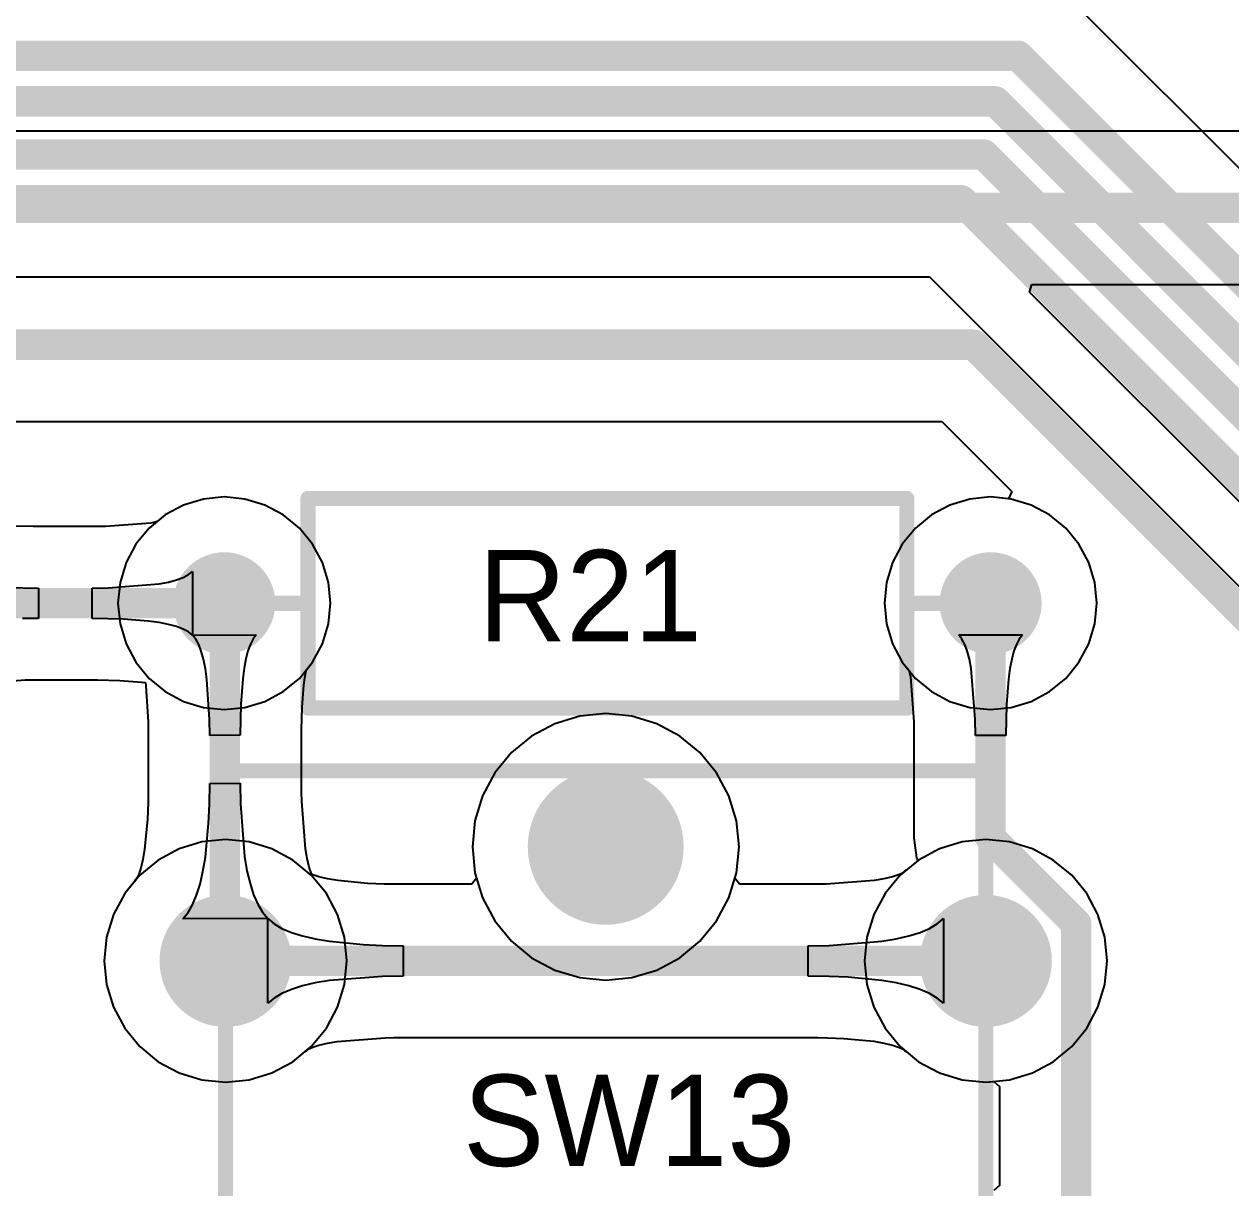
# Model space of a CAD drawing. Header units: millimetres. Extents: x 0 to 140, y 0 to 130.
# Drawn here: x 87.41 to 107.57, y 61.61 to 81.05 of the extents above; entities that cross this region are included whole.
import ezdxf

# ---------------------------------------------------------------- set-up
doc = ezdxf.new("R2010")
doc.units = ezdxf.units.MM
for name, color, linetype in [('BottomLayer', 5, 'Continuous'), ('BottomSolder', 6, 'Continuous'), ('MultiLayer', 9, 'Continuous'), ('PadHoleLayer', 156, 'Continuous'), ('TopLayer', 1, 'Continuous'), ('TopOverlay', 2, 'Continuous'), ('TopSolder', 216, 'Continuous')]:
    doc.layers.add(name, color=color, linetype=linetype)

msp = doc.modelspace()

# ---------------------------------------------------------------- hatches: boundary and pattern name
at = {"layer": 'BottomLayer'}
h = msp.add_hatch(color=5, dxfattribs=at)
edge = h.paths.add_edge_path()
edge.add_arc((90.755, 71.374), 0.75, 0, 360)
h = msp.add_hatch(color=5, dxfattribs=at)
edge = h.paths.add_edge_path()
edge.add_arc((103.555, 71.374), 0.75, 0, 360)
h = msp.add_hatch(color=5, dxfattribs=at)
edge = h.paths.add_edge_path()
edge.add_arc((97.126, 67.306), 1.2, 0, 360)
h = msp.add_hatch(color=5, dxfattribs=at)
edge = h.paths.add_edge_path()
edge.add_arc((90.776, 65.401), 1, 0, 360)
h = msp.add_hatch(color=5, dxfattribs=at)
edge = h.paths.add_edge_path()
edge.add_arc((103.476, 65.401), 1, 0, 360)
at = {"layer": 'BottomSolder'}
h = msp.add_hatch(color=6, dxfattribs=at)
edge = h.paths.add_edge_path()
edge.add_arc((90.755, 71.374), 0.852, 0, 360)
h = msp.add_hatch(color=6, dxfattribs=at)
edge = h.paths.add_edge_path()
edge.add_arc((103.555, 71.374), 0.852, 0, 360)
h = msp.add_hatch(color=6, dxfattribs=at)
edge = h.paths.add_edge_path()
edge.add_arc((97.126, 67.306), 1.302, 0, 360)
h = msp.add_hatch(color=6, dxfattribs=at)
edge = h.paths.add_edge_path()
edge.add_arc((90.776, 65.401), 1.102, 0, 360)
h = msp.add_hatch(color=6, dxfattribs=at)
edge = h.paths.add_edge_path()
edge.add_arc((103.476, 65.401), 1.102, 0, 360)
at = {"layer": 'MultiLayer'}
h = msp.add_hatch(color=9, dxfattribs=at)
edge = h.paths.add_edge_path()
edge.add_arc((90.755, 71.374), 0.75, 0, 360)
h = msp.add_hatch(color=9, dxfattribs=at)
edge = h.paths.add_edge_path()
edge.add_arc((103.555, 71.374), 0.75, 0, 360)
h = msp.add_hatch(color=9, dxfattribs=at)
edge = h.paths.add_edge_path()
edge.add_arc((97.126, 67.306), 1.2, 0, 360)
h = msp.add_hatch(color=9, dxfattribs=at)
edge = h.paths.add_edge_path()
edge.add_arc((90.776, 65.401), 1, 0, 360)
h = msp.add_hatch(color=9, dxfattribs=at)
edge = h.paths.add_edge_path()
edge.add_arc((103.476, 65.401), 1, 0, 360)
at = {"layer": 'PadHoleLayer'}
h = msp.add_hatch(color=156, dxfattribs=at)
edge = h.paths.add_edge_path()
edge.add_arc((90.755, 71.374), 0.35, 0, 360)
h = msp.add_hatch(color=156, dxfattribs=at)
edge = h.paths.add_edge_path()
edge.add_arc((103.555, 71.374), 0.35, 0, 360)
h = msp.add_hatch(color=156, dxfattribs=at)
edge = h.paths.add_edge_path()
edge.add_arc((97.126, 67.306), 1, 0, 360)
h = msp.add_hatch(color=156, dxfattribs=at)
edge = h.paths.add_edge_path()
edge.add_arc((90.776, 65.401), 0.6, 0, 360)
h = msp.add_hatch(color=156, dxfattribs=at)
edge = h.paths.add_edge_path()
edge.add_arc((103.476, 65.401), 0.6, 0, 360)
at = {"layer": 'TopLayer'}
h = msp.add_hatch(color=1, dxfattribs=at)
edge = h.paths.add_edge_path()
edge.add_arc((90.755, 71.374), 0.75, 0, 360)
h = msp.add_hatch(color=1, dxfattribs=at)
edge = h.paths.add_edge_path()
edge.add_arc((103.555, 71.374), 0.75, 0, 360)
h = msp.add_hatch(color=1, dxfattribs=at)
edge = h.paths.add_edge_path()
edge.add_arc((97.126, 67.306), 1.2, 0, 360)
h = msp.add_hatch(color=1, dxfattribs=at)
edge = h.paths.add_edge_path()
edge.add_arc((90.776, 65.401), 1, 0, 360)
h = msp.add_hatch(color=1, dxfattribs=at)
edge = h.paths.add_edge_path()
edge.add_arc((103.476, 65.401), 1, 0, 360)
at = {"layer": 'TopSolder'}
h = msp.add_hatch(color=216, dxfattribs=at)
edge = h.paths.add_edge_path()
edge.add_arc((90.755, 71.374), 0.852, 0, 360)
h = msp.add_hatch(color=216, dxfattribs=at)
edge = h.paths.add_edge_path()
edge.add_arc((103.555, 71.374), 0.852, 0, 360)
h = msp.add_hatch(color=216, dxfattribs=at)
edge = h.paths.add_edge_path()
edge.add_arc((97.126, 67.306), 1.302, 0, 360)
h = msp.add_hatch(color=216, dxfattribs=at)
edge = h.paths.add_edge_path()
edge.add_arc((90.776, 65.401), 1.102, 0, 360)
h = msp.add_hatch(color=216, dxfattribs=at)
edge = h.paths.add_edge_path()
edge.add_arc((103.476, 65.401), 1.102, 0, 360)

# ---------------------------------------------------------------- linework, layer by layer
at = {"layer": 'BottomLayer'}
for p, q in [((111.075, 79.259), (81.28, 79.259)), ((104.205, 76.57), (104.244, 76.697)), ((104.244, 76.697), (111.087, 76.697)), ((110.476, 70.299), (104.205, 76.57)), ((83.45, 74.411), (102.74, 74.411)), ((102.74, 74.411), (103.91, 73.241)), ((103.91, 73.241), (103.853, 73.119)), ((90.076, 73.013), (89.769, 72.849)), ((90.409, 73.114), (90.076, 73.013)), ((90.755, 73.149), (90.409, 73.114)), ((91.101, 73.114), (90.755, 73.149)), ((91.434, 73.013), (91.101, 73.114)), ((91.741, 72.849), (91.434, 73.013)), ((102.876, 73.013), (102.569, 72.849)), ((103.209, 73.114), (102.876, 73.013)), ((103.555, 73.149), (103.209, 73.114)), ((103.853, 73.119), (103.555, 73.149)), ((89.769, 72.849), (89.632, 72.737)), ((92.01, 72.629), (91.741, 72.849)), ((102.569, 72.849), (102.3, 72.629)), ((87.561, 72.655), (87.188, 72.663)), ((88.756, 72.655), (87.561, 72.655)), ((88.773, 72.655), (88.756, 72.655)), ((89.529, 72.714), (88.773, 72.655)), ((89.593, 72.727), (89.529, 72.714)), ((89.632, 72.737), (89.593, 72.727)), ((92.23, 72.36), (92.01, 72.629)), ((102.3, 72.629), (102.08, 72.36)), ((92.394, 72.053), (92.23, 72.36)), ((102.08, 72.36), (101.916, 72.053)), ((92.495, 71.72), (92.394, 72.053)), ((101.916, 72.053), (101.815, 71.72)), ((89.824, 71.728), (89.958, 71.764)), ((89.958, 71.764), (90.069, 71.805)), ((90.069, 71.805), (90.158, 71.852)), ((90.158, 71.852), (90.225, 71.905)), ((90.225, 71.905), (90.225, 70.843)), ((87.137, 71.639), (87.651, 71.628)), ((87.651, 71.628), (87.651, 71.12)), ((88.549, 71.628), (88.818, 71.631)), ((88.549, 71.12), (88.549, 71.628)), ((88.818, 71.631), (89.668, 71.697)), ((89.668, 71.697), (89.824, 71.728)), ((92.53, 71.374), (92.495, 71.72)), ((101.815, 71.72), (101.78, 71.374)), ((92.495, 71.028), (92.53, 71.374)), ((101.78, 71.374), (101.815, 71.028)), ((87.651, 71.12), (87.383, 71.117)), ((89.064, 71.109), (88.549, 71.12)), ((89.489, 71.076), (89.064, 71.109)), ((89.668, 71.051), (89.489, 71.076)), ((89.824, 71.02), (89.668, 71.051)), ((89.958, 70.984), (89.824, 71.02)), ((90.069, 70.943), (89.958, 70.984)), ((92.394, 70.695), (92.495, 71.028)), ((101.815, 71.028), (101.916, 70.695)), ((90.158, 70.896), (90.069, 70.943)), ((90.225, 70.843), (90.158, 70.896)), ((90.227, 70.841), (91.288, 70.847)), ((90.281, 70.774), (90.227, 70.841)), ((90.329, 70.684), (90.281, 70.774)), ((91.237, 70.781), (91.192, 70.693)), ((91.288, 70.847), (91.237, 70.781)), ((103.077, 70.777), (103.024, 70.844)), ((103.024, 70.844), (104.086, 70.844)), ((103.124, 70.688), (103.077, 70.777)), ((104.033, 70.777), (103.986, 70.688)), ((104.086, 70.844), (104.033, 70.777)), ((90.372, 70.572), (90.329, 70.684)), ((90.409, 70.438), (90.372, 70.572)), ((91.151, 70.582), (91.116, 70.448)), ((91.192, 70.693), (91.151, 70.582)), ((92.23, 70.388), (92.394, 70.695)), ((101.916, 70.695), (102.08, 70.388)), ((103.165, 70.577), (103.124, 70.688)), ((103.201, 70.443), (103.165, 70.577)), ((103.945, 70.577), (103.909, 70.443)), ((103.986, 70.688), (103.945, 70.577)), ((90.44, 70.281), (90.409, 70.438)), ((91.116, 70.448), (91.087, 70.292)), ((92.127, 70.262), (92.23, 70.388)), ((102.08, 70.388), (102.192, 70.251)), ((103.232, 70.287), (103.201, 70.443)), ((103.909, 70.443), (103.878, 70.287)), ((90.466, 70.102), (90.44, 70.281)), ((91.087, 70.292), (91.063, 70.114)), ((92.099, 70.128), (92.117, 70.223)), ((92.117, 70.223), (92.127, 70.262)), ((102.192, 70.251), (102.202, 70.212)), ((102.202, 70.212), (102.215, 70.148)), ((102.215, 70.148), (102.274, 69.392)), ((103.298, 69.437), (103.232, 70.287)), ((103.878, 70.287), (103.853, 70.108)), ((86.671, 70.034), (87.428, 70.093)), ((87.428, 70.093), (87.444, 70.093)), ((87.444, 70.093), (88.64, 70.093)), ((88.64, 70.093), (89.013, 70.085)), ((89.013, 70.085), (89.378, 70.056)), ((89.378, 70.056), (89.439, 70.048)), ((89.439, 70.048), (89.446, 69.997)), ((89.446, 69.997), (89.484, 69.394)), ((90.509, 69.432), (90.466, 70.102)), ((91.063, 70.114), (91.03, 69.688)), ((92.054, 69.639), (92.082, 70.006)), ((92.082, 70.006), (92.099, 70.128)), ((103.853, 70.108), (103.82, 69.683)), ((91.03, 69.688), (91.02, 69.172)), ((92.047, 69.267), (92.054, 69.639)), ((103.82, 69.683), (103.809, 69.168)), ((89.484, 69.394), (89.485, 69.365)), ((89.485, 69.365), (89.485, 68.2)), ((90.512, 69.165), (90.509, 69.432)), ((96.274, 69.363), (95.889, 69.157)), ((96.692, 69.49), (96.274, 69.363)), ((97.126, 69.533), (96.692, 69.49)), ((97.561, 69.49), (97.126, 69.533)), ((97.979, 69.363), (97.561, 69.49)), ((98.363, 69.157), (97.979, 69.363)), ((102.274, 69.392), (102.274, 69.375)), ((102.274, 69.375), (102.274, 67.455)), ((103.301, 69.168), (103.298, 69.437)), ((91.02, 69.172), (90.512, 69.165)), ((92.047, 68.213), (92.047, 69.267)), ((95.889, 69.157), (95.552, 68.881)), ((98.701, 68.881), (98.363, 69.157)), ((103.809, 69.168), (103.301, 69.168)), ((95.552, 68.881), (95.275, 68.543)), ((98.978, 68.543), (98.701, 68.881)), ((95.275, 68.543), (95.069, 68.158)), ((99.184, 68.158), (98.978, 68.543)), ((90.507, 68.017), (90.512, 68.365)), ((90.512, 68.365), (91.02, 68.371)), ((91.02, 68.371), (91.024, 68.024)), ((89.485, 68.2), (89.483, 68.045)), ((92.049, 68.071), (92.047, 68.213)), ((95.069, 68.158), (94.942, 67.74)), ((99.31, 67.74), (99.184, 68.158)), ((89.483, 68.045), (89.471, 67.765)), ((90.494, 67.695), (90.507, 68.017)), ((91.024, 68.024), (91.094, 67.144)), ((92.111, 67.273), (92.049, 68.071)), ((89.471, 67.765), (89.424, 67.268)), ((94.942, 67.74), (94.9, 67.306)), ((99.353, 67.306), (99.31, 67.74)), ((90.44, 67.134), (90.494, 67.695)), ((102.274, 67.455), (102.318, 67.124)), ((89.424, 67.268), (89.395, 67.095)), ((90.4, 66.895), (90.44, 67.134)), ((91.094, 67.144), (91.135, 66.905)), ((92.139, 67.112), (92.111, 67.273)), ((94.9, 67.306), (94.942, 66.872)), ((99.31, 66.872), (99.353, 67.306)), ((102.318, 67.124), (102.338, 67.075)), ((89.362, 66.951), (89.33, 66.851)), ((89.395, 67.095), (89.362, 66.951)), ((92.173, 66.969), (92.139, 67.112)), ((92.206, 66.87), (92.173, 66.969)), ((102.144, 66.915), (102.117, 66.899)), ((102.338, 67.075), (102.144, 66.915)), ((89.256, 66.726), (89.092, 66.526)), ((89.273, 66.754), (89.256, 66.726)), ((89.306, 66.794), (89.273, 66.754)), ((89.308, 66.798), (89.306, 66.794)), ((89.33, 66.851), (89.308, 66.798)), ((90.351, 66.682), (90.4, 66.895)), ((91.135, 66.905), (91.186, 66.692)), ((92.215, 66.847), (92.206, 66.87)), ((92.235, 66.839), (92.215, 66.847)), ((92.335, 66.807), (92.235, 66.839)), ((92.479, 66.773), (92.335, 66.807)), ((92.651, 66.744), (92.479, 66.773)), ((93.146, 66.696), (92.651, 66.744)), ((94.969, 66.784), (94.893, 66.682)), ((94.942, 66.872), (94.969, 66.784)), ((99.284, 66.784), (99.31, 66.872)), ((99.359, 66.682), (99.284, 66.784)), ((101.612, 66.746), (100.811, 66.684)), ((101.774, 66.773), (101.612, 66.746)), ((101.917, 66.807), (101.774, 66.773)), ((102.017, 66.839), (101.917, 66.807)), ((102.071, 66.862), (102.017, 66.839)), ((102.076, 66.865), (102.071, 66.862)), ((102.117, 66.899), (102.076, 66.865)), ((89.092, 66.526), (88.905, 66.176)), ((90.293, 66.497), (90.351, 66.682)), ((91.186, 66.692), (91.246, 66.506)), ((93.424, 66.684), (93.146, 66.696)), ((93.583, 66.682), (93.424, 66.684)), ((94.893, 66.682), (93.583, 66.682)), ((100.67, 66.682), (99.359, 66.682)), ((100.811, 66.684), (100.67, 66.682)), ((90.151, 66.209), (90.227, 66.339)), ((90.227, 66.339), (90.293, 66.497)), ((91.246, 66.506), (91.315, 66.348)), ((91.315, 66.348), (91.394, 66.215)), ((88.905, 66.176), (88.79, 65.796)), ((90.066, 66.105), (90.151, 66.209)), ((91.481, 66.11), (90.066, 66.105)), ((91.394, 66.215), (91.481, 66.11)), ((91.483, 64.693), (91.483, 66.109)), ((91.483, 66.109), (91.587, 66.022)), ((91.587, 66.022), (91.719, 65.945)), ((91.719, 65.945), (91.877, 65.877)), ((102.376, 65.877), (102.534, 65.945)), ((102.534, 65.945), (102.665, 66.022)), ((102.665, 66.022), (102.77, 66.109)), ((102.77, 66.109), (102.77, 64.693)), ((88.79, 65.796), (88.751, 65.401)), ((91.877, 65.877), (92.063, 65.818)), ((92.063, 65.818), (92.275, 65.768)), ((92.275, 65.768), (92.515, 65.728)), ((92.515, 65.728), (93.075, 65.673)), ((100.857, 65.66), (101.738, 65.728)), ((101.738, 65.728), (101.978, 65.768)), ((101.978, 65.768), (102.19, 65.818)), ((102.19, 65.818), (102.376, 65.877)), ((93.075, 65.673), (93.396, 65.66)), ((93.396, 65.66), (93.744, 65.655)), ((93.744, 65.655), (93.744, 65.147)), ((100.509, 65.655), (100.857, 65.66)), ((100.509, 65.147), (100.509, 65.655)), ((88.751, 65.401), (88.79, 65.006)), ((93.396, 65.142), (92.515, 65.074)), ((93.744, 65.147), (93.396, 65.142)), ((100.857, 65.142), (100.509, 65.147)), ((101.178, 65.129), (100.857, 65.142)), ((101.738, 65.074), (101.178, 65.129)), ((88.79, 65.006), (88.905, 64.626)), ((91.877, 64.925), (91.719, 64.857)), ((92.063, 64.984), (91.877, 64.925)), ((92.275, 65.034), (92.063, 64.984)), ((92.515, 65.074), (92.275, 65.034)), ((101.978, 65.034), (101.738, 65.074)), ((102.19, 64.984), (101.978, 65.034)), ((102.376, 64.925), (102.19, 64.984)), ((102.534, 64.857), (102.376, 64.925)), ((91.587, 64.78), (91.483, 64.693)), ((91.719, 64.857), (91.587, 64.78)), ((102.665, 64.78), (102.534, 64.857)), ((102.77, 64.693), (102.665, 64.78)), ((88.905, 64.626), (89.092, 64.276)), ((89.092, 64.276), (89.344, 63.969)), ((92.641, 64.056), (93.442, 64.118)), ((93.442, 64.118), (93.583, 64.12)), ((93.583, 64.12), (100.67, 64.12)), ((100.67, 64.12), (100.829, 64.118)), ((100.829, 64.118), (101.106, 64.106)), ((101.106, 64.106), (101.602, 64.058)), ((89.344, 63.969), (89.651, 63.717)), ((92.109, 63.887), (92.136, 63.903)), ((92.136, 63.903), (92.177, 63.937)), ((92.177, 63.937), (92.182, 63.94)), ((92.182, 63.94), (92.235, 63.963)), ((92.235, 63.963), (92.335, 63.995)), ((92.335, 63.995), (92.479, 64.029)), ((92.479, 64.029), (92.641, 64.056)), ((101.602, 64.058), (101.774, 64.029)), ((101.774, 64.029), (101.917, 63.995)), ((101.917, 63.995), (102.017, 63.963)), ((102.017, 63.963), (102.071, 63.94)), ((102.071, 63.94), (102.076, 63.937)), ((102.076, 63.937), (102.117, 63.903)), ((102.117, 63.903), (102.144, 63.887)), ((89.651, 63.717), (90.001, 63.529)), ((91.552, 63.529), (91.902, 63.717)), ((91.902, 63.717), (92.109, 63.887)), ((102.144, 63.887), (102.351, 63.717)), ((102.351, 63.717), (102.701, 63.529)), ((90.001, 63.529), (90.381, 63.414)), ((91.172, 63.414), (91.552, 63.529)), ((102.701, 63.529), (103.081, 63.414)), ((90.381, 63.414), (90.776, 63.375)), ((90.776, 63.375), (91.172, 63.414)), ((103.081, 63.414), (103.476, 63.375)), ((103.476, 63.375), (103.609, 63.388)), ((103.609, 63.388), (103.703, 63.303)), ((103.703, 63.303), (103.703, 61.652)), ((103.703, 61.652), (103.608, 61.569))]:
    msp.add_line(p, q, dxfattribs=at)
at = {"layer": 'BottomLayer', "const_width": 0.508}
for points in [[(81.28, 77.978), (112.915, 77.978)], [(81.915, 75.692), (103.271, 75.692)], [(103.271, 75.692), (110.871, 68.092)], [(85.446, 71.374), (90.755, 71.374)], [(90.755, 71.374), (90.766, 71.363)], [(90.766, 65.412), (90.766, 71.363)], [(103.555, 67.455), (103.555, 71.374)], [(103.555, 67.455), (104.984, 66.026)], [(104.984, 56.42), (104.984, 66.026)], [(90.766, 65.412), (90.776, 65.401)], [(90.776, 65.401), (103.476, 65.401)]]:
    msp.add_lwpolyline(points, dxfattribs=at)
at = {"layer": 'BottomLayer', "const_width": 0.254}
for points in [[(103.144, 75.692, 1), (103.398, 75.692, 1)], [(103.144, 75.692, 1), (103.398, 75.692, 1)], [(90.628, 71.374, 1), (90.882, 71.374, 1)], [(90.628, 71.374, 1), (90.882, 71.374, 1)], [(90.639, 71.363, 1), (90.893, 71.363, 1)], [(90.639, 71.363, 1), (90.893, 71.363, 1)], [(103.428, 71.374, 1), (103.682, 71.374, 1)], [(103.428, 67.455, 1), (103.682, 67.455, 1)], [(103.428, 67.455, 1), (103.682, 67.455, 1)], [(104.857, 66.026, 1), (105.111, 66.026, 1)], [(104.857, 66.026, 1), (105.111, 66.026, 1)], [(90.639, 65.412, 1), (90.893, 65.412, 1)], [(90.639, 65.412, 1), (90.893, 65.412, 1)], [(90.649, 65.401, 1), (90.903, 65.401, 1)], [(90.649, 65.401, 1), (90.903, 65.401, 1)], [(103.349, 65.401, 1), (103.603, 65.401, 1)]]:
    msp.add_lwpolyline(points, format="xyb", close=True, dxfattribs=at)
at = {"layer": 'TopLayer'}
for p, q in [((114.238, 72.105), (104.919, 81.424)), ((83.662, 76.824), (102.532, 76.824)), ((102.532, 76.824), (109.801, 69.555)), ((90.076, 73.013), (89.769, 72.849)), ((90.409, 73.114), (90.076, 73.013)), ((90.755, 73.149), (90.409, 73.114)), ((91.101, 73.114), (90.755, 73.149)), ((91.434, 73.013), (91.101, 73.114)), ((91.741, 72.849), (91.434, 73.013)), ((102.876, 73.013), (102.569, 72.849)), ((103.209, 73.114), (102.876, 73.013)), ((103.555, 73.149), (103.209, 73.114)), ((103.901, 73.114), (103.555, 73.149)), ((104.234, 73.013), (103.901, 73.114)), ((104.541, 72.849), (104.234, 73.013)), ((89.769, 72.849), (89.5, 72.629)), ((92.01, 72.629), (91.741, 72.849)), ((102.569, 72.849), (102.3, 72.629)), ((104.81, 72.629), (104.541, 72.849)), ((89.5, 72.629), (89.28, 72.36)), ((92.23, 72.36), (92.01, 72.629)), ((102.3, 72.629), (102.08, 72.36)), ((105.03, 72.36), (104.81, 72.629)), ((89.28, 72.36), (89.116, 72.053)), ((92.394, 72.053), (92.23, 72.36)), ((102.08, 72.36), (101.916, 72.053)), ((105.194, 72.053), (105.03, 72.36)), ((89.116, 72.053), (89.015, 71.72)), ((92.495, 71.72), (92.394, 72.053)), ((101.916, 72.053), (101.815, 71.72)), ((105.295, 71.72), (105.194, 72.053)), ((89.015, 71.72), (88.98, 71.374)), ((92.53, 71.374), (92.495, 71.72)), ((101.815, 71.72), (101.78, 71.374)), ((105.33, 71.374), (105.295, 71.72)), ((88.98, 71.374), (89.015, 71.028)), ((92.495, 71.028), (92.53, 71.374)), ((101.78, 71.374), (101.815, 71.028)), ((105.295, 71.028), (105.33, 71.374)), ((89.015, 71.028), (89.116, 70.695)), ((92.394, 70.695), (92.495, 71.028)), ((101.815, 71.028), (101.916, 70.695)), ((105.194, 70.695), (105.295, 71.028)), ((89.116, 70.695), (89.28, 70.388)), ((92.23, 70.388), (92.394, 70.695)), ((101.916, 70.695), (102.08, 70.388)), ((105.03, 70.388), (105.194, 70.695)), ((89.28, 70.388), (89.5, 70.119)), ((92.01, 70.119), (92.23, 70.388)), ((102.08, 70.388), (102.3, 70.119)), ((104.81, 70.119), (105.03, 70.388)), ((89.5, 70.119), (89.769, 69.899)), ((91.741, 69.899), (92.01, 70.119)), ((102.3, 70.119), (102.569, 69.899)), ((104.541, 69.899), (104.81, 70.119)), ((89.769, 69.899), (90.076, 69.735)), ((91.434, 69.735), (91.741, 69.899)), ((102.569, 69.899), (102.876, 69.735)), ((104.234, 69.735), (104.541, 69.899)), ((90.076, 69.735), (90.409, 69.634)), ((90.409, 69.634), (90.755, 69.599)), ((90.755, 69.599), (91.101, 69.634)), ((91.101, 69.634), (91.434, 69.735)), ((102.876, 69.735), (103.209, 69.634)), ((103.209, 69.634), (103.555, 69.599)), ((103.555, 69.599), (103.901, 69.634)), ((103.901, 69.634), (104.234, 69.735)), ((96.274, 69.363), (95.889, 69.157)), ((96.692, 69.49), (96.274, 69.363)), ((97.126, 69.533), (96.692, 69.49)), ((97.561, 69.49), (97.126, 69.533)), ((97.979, 69.363), (97.561, 69.49)), ((98.363, 69.157), (97.979, 69.363)), ((95.889, 69.157), (95.552, 68.881)), ((98.701, 68.881), (98.363, 69.157)), ((95.552, 68.881), (95.275, 68.543)), ((98.978, 68.543), (98.701, 68.881)), ((95.275, 68.543), (95.069, 68.158)), ((99.184, 68.158), (98.978, 68.543)), ((95.069, 68.158), (94.942, 67.74)), ((99.31, 67.74), (99.184, 68.158)), ((94.942, 67.74), (94.9, 67.306)), ((99.353, 67.306), (99.31, 67.74)), ((90.381, 67.388), (90.001, 67.273)), ((90.776, 67.427), (90.381, 67.388)), ((91.172, 67.388), (90.776, 67.427)), ((91.552, 67.273), (91.172, 67.388)), ((103.081, 67.388), (102.701, 67.273)), ((103.476, 67.427), (103.081, 67.388)), ((103.872, 67.388), (103.476, 67.427)), ((104.252, 67.273), (103.872, 67.388)), ((90.001, 67.273), (89.651, 67.085)), ((91.902, 67.085), (91.552, 67.273)), ((94.9, 67.306), (94.942, 66.872)), ((99.31, 66.872), (99.353, 67.306)), ((102.701, 67.273), (102.351, 67.085)), ((104.602, 67.085), (104.252, 67.273)), ((89.651, 67.085), (89.344, 66.833)), ((92.209, 66.833), (91.902, 67.085)), ((102.351, 67.085), (102.044, 66.833)), ((104.909, 66.833), (104.602, 67.085)), ((89.344, 66.833), (89.092, 66.526)), ((92.461, 66.526), (92.209, 66.833)), ((94.942, 66.872), (95.069, 66.454)), ((99.184, 66.454), (99.31, 66.872)), ((102.044, 66.833), (101.792, 66.526)), ((105.161, 66.526), (104.909, 66.833)), ((89.092, 66.526), (88.905, 66.176)), ((92.648, 66.176), (92.461, 66.526)), ((101.792, 66.526), (101.605, 66.176)), ((105.348, 66.176), (105.161, 66.526)), ((95.069, 66.454), (95.275, 66.069)), ((98.978, 66.069), (99.184, 66.454)), ((88.905, 66.176), (88.79, 65.796)), ((92.763, 65.796), (92.648, 66.176)), ((101.605, 66.176), (101.49, 65.796)), ((105.463, 65.796), (105.348, 66.176)), ((95.275, 66.069), (95.552, 65.731)), ((98.701, 65.731), (98.978, 66.069)), ((88.79, 65.796), (88.751, 65.401)), ((92.802, 65.401), (92.763, 65.796)), ((95.552, 65.731), (95.889, 65.455)), ((98.363, 65.455), (98.701, 65.731)), ((101.49, 65.796), (101.451, 65.401)), ((105.502, 65.401), (105.463, 65.796)), ((88.751, 65.401), (88.79, 65.006)), ((92.763, 65.006), (92.802, 65.401)), ((95.889, 65.455), (96.274, 65.249)), ((97.979, 65.249), (98.363, 65.455)), ((101.451, 65.401), (101.49, 65.006)), ((105.463, 65.006), (105.502, 65.401)), ((96.274, 65.249), (96.692, 65.122)), ((96.692, 65.122), (97.126, 65.079)), ((97.126, 65.079), (97.561, 65.122)), ((97.561, 65.122), (97.979, 65.249)), ((88.79, 65.006), (88.905, 64.626)), ((92.648, 64.626), (92.763, 65.006)), ((101.49, 65.006), (101.605, 64.626)), ((105.348, 64.626), (105.463, 65.006)), ((88.905, 64.626), (89.092, 64.276)), ((92.461, 64.276), (92.648, 64.626)), ((101.605, 64.626), (101.792, 64.276)), ((105.161, 64.276), (105.348, 64.626)), ((89.092, 64.276), (89.344, 63.969)), ((92.209, 63.969), (92.461, 64.276)), ((101.792, 64.276), (102.044, 63.969)), ((104.909, 63.969), (105.161, 64.276)), ((89.344, 63.969), (89.651, 63.717)), ((91.902, 63.717), (92.209, 63.969)), ((102.044, 63.969), (102.351, 63.717)), ((104.602, 63.717), (104.909, 63.969)), ((89.651, 63.717), (90.001, 63.529)), ((91.552, 63.529), (91.902, 63.717)), ((102.351, 63.717), (102.701, 63.529)), ((104.252, 63.529), (104.602, 63.717)), ((90.001, 63.529), (90.381, 63.414)), ((91.172, 63.414), (91.552, 63.529)), ((102.701, 63.529), (103.081, 63.414)), ((103.872, 63.414), (104.252, 63.529)), ((90.381, 63.414), (90.776, 63.375)), ((90.776, 63.375), (91.172, 63.414)), ((103.081, 63.414), (103.476, 63.375)), ((103.476, 63.375), (103.872, 63.414))]:
    msp.add_line(p, q, dxfattribs=at)
at = {"layer": 'TopLayer', "const_width": 0.508}
for points in [[(76.708, 80.518), (104.013, 80.518)], [(104.013, 80.518), (113.707, 70.824)], [(74.93, 79.756), (103.632, 79.756)], [(103.632, 79.756), (113.326, 70.062)], [(73.279, 78.867), (103.443, 78.867)], [(103.443, 78.867), (113.01, 69.3)], [(71.501, 78.105), (103.062, 78.105)], [(103.062, 78.105), (112.079, 69.088)]]:
    msp.add_lwpolyline(points, dxfattribs=at)
at = {"layer": 'TopLayer', "const_width": 0.254}
for points in [[(103.886, 80.518, 1), (104.14, 80.518, 1)], [(103.886, 80.518, 1), (104.14, 80.518, 1)], [(103.505, 79.756, 1), (103.759, 79.756, 1)], [(103.505, 79.756, 1), (103.759, 79.756, 1)], [(103.316, 78.867, 1), (103.57, 78.867, 1)], [(103.316, 78.867, 1), (103.57, 78.867, 1)], [(102.935, 78.105, 1), (103.189, 78.105, 1)], [(102.935, 78.105, 1), (103.189, 78.105, 1)]]:
    msp.add_lwpolyline(points, format="xyb", close=True, dxfattribs=at)
at = {"layer": 'TopOverlay', "const_width": 0.254}
for points in [[(92.155, 69.624), (92.155, 73.124)], [(92.155, 73.124), (102.155, 73.124)], [(102.155, 69.624), (102.155, 73.124)], [(91.313, 71.374), (92.075, 71.374)], [(102.235, 71.374), (102.997, 71.374)], [(92.155, 69.624), (102.155, 69.624)], [(90.776, 68.576), (103.476, 68.576)], [(90.776, 57.146), (90.776, 68.576)], [(103.476, 57.146), (103.476, 68.576)]]:
    msp.add_lwpolyline(points, dxfattribs=at)
at = {"layer": 'TopOverlay', "const_width": 0.127}
for points in [[(92.091, 73.124, 1), (92.218, 73.124, 1)], [(92.091, 73.124, 1), (92.218, 73.124, 1)], [(102.091, 73.124, 1), (102.218, 73.124, 1)], [(102.091, 73.124, 1), (102.218, 73.124, 1)], [(91.249, 71.374, 1), (91.376, 71.374, 1)], [(92.011, 71.374, 1), (92.138, 71.374, 1)], [(102.171, 71.374, 1), (102.298, 71.374, 1)], [(102.933, 71.374, 1), (103.06, 71.374, 1)], [(92.091, 69.624, 1), (92.218, 69.624, 1)], [(92.091, 69.624, 1), (92.218, 69.624, 1)], [(102.091, 69.624, 1), (102.218, 69.624, 1)], [(102.091, 69.624, 1), (102.218, 69.624, 1)], [(90.713, 68.576, 1), (90.84, 68.576, 1)], [(90.713, 68.576, 1), (90.84, 68.576, 1)], [(103.413, 68.576, 1), (103.54, 68.576, 1)], [(103.413, 68.576, 1), (103.54, 68.576, 1)]]:
    msp.add_lwpolyline(points, format="xyb", close=True, dxfattribs=at)

# ---------------------------------------------------------------- texts
at = {"layer": 'TopOverlay'}
for s, p in [('R21', (94.997, 70.739)), ('SW13', (94.743, 61.976))]:
    msp.add_text(s, height=1.524, dxfattribs=at).set_placement(p)

doc.saveas('drawing.dxf')
